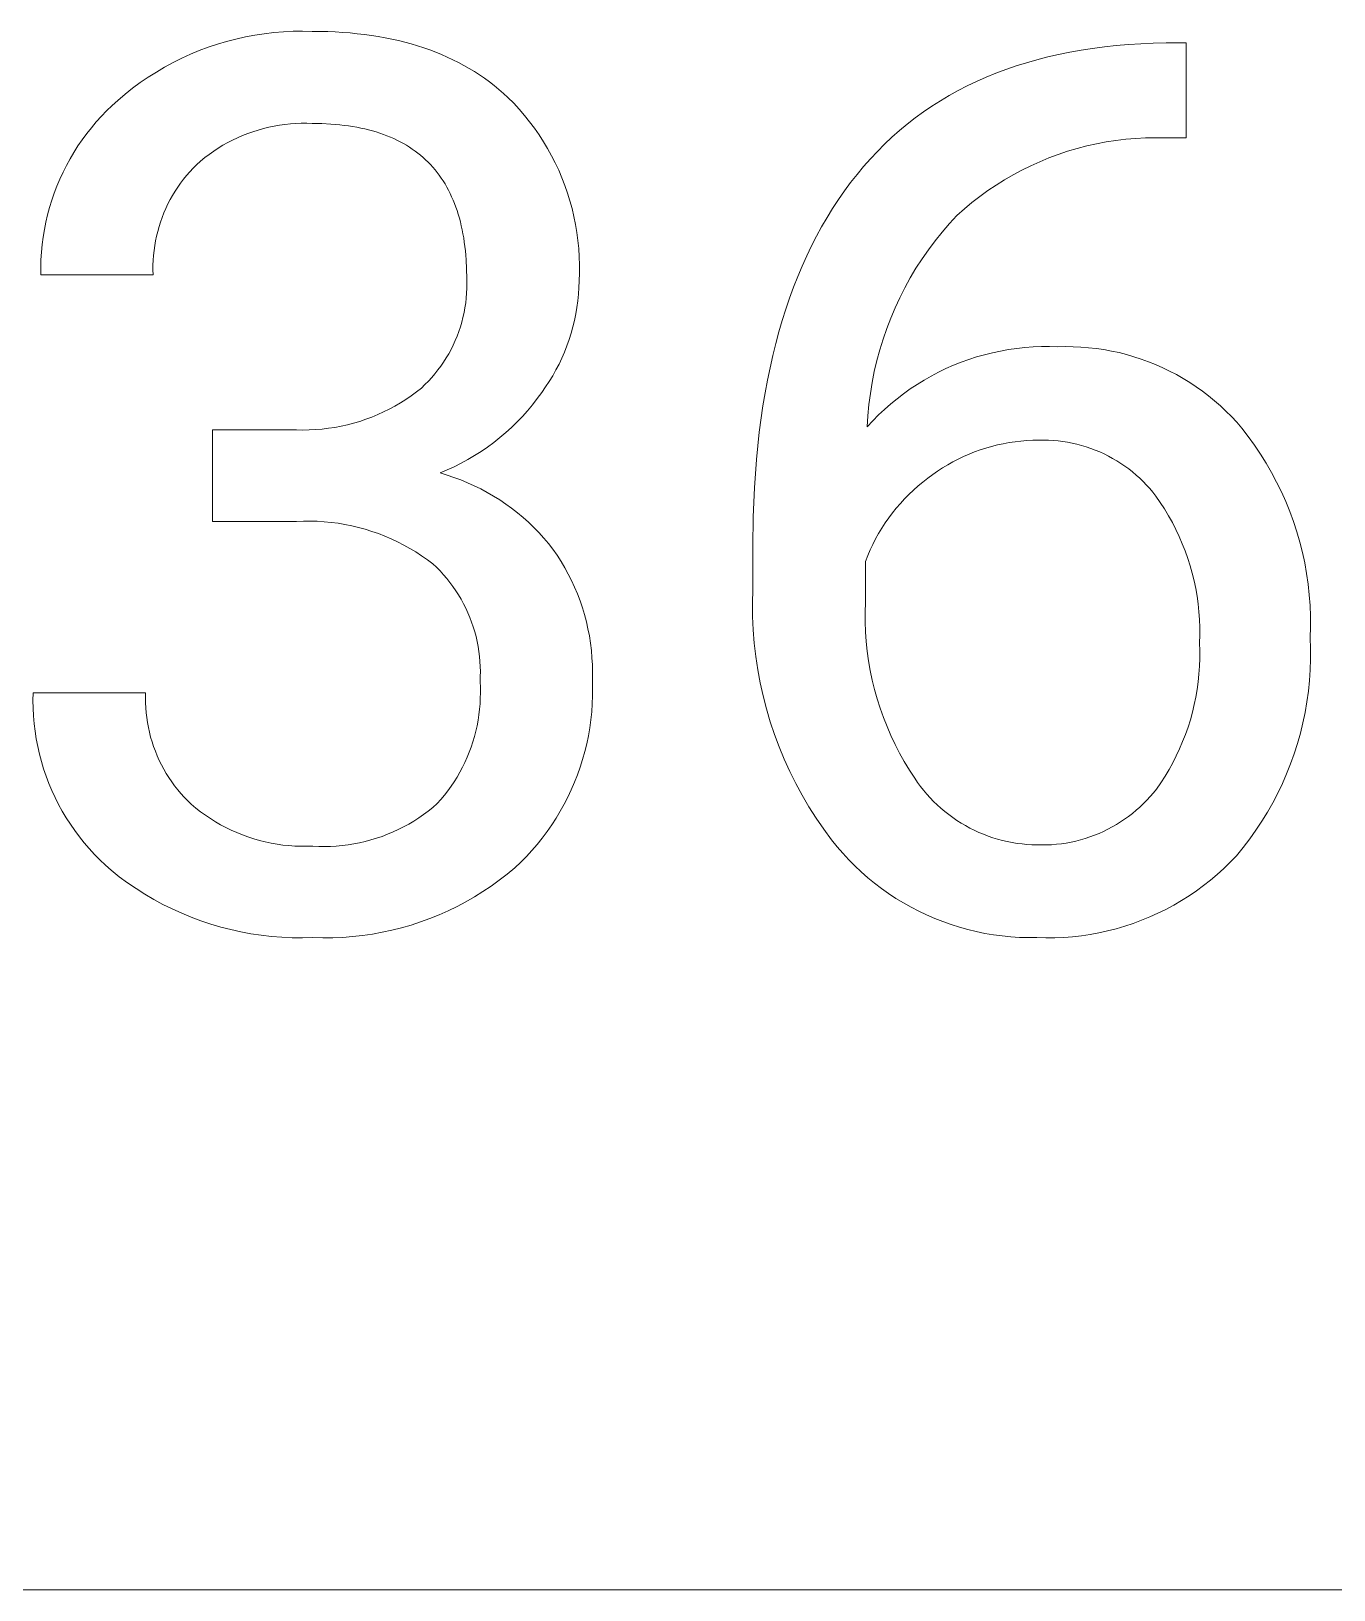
# Model space of a CAD drawing. Header units: millimetres. Extents: x 430 to 4403, y -1522 to 1254.
# Drawn here: x 3676.8 to 3732.4, y -1300.1 to -1233.6 of the extents above; entities that cross this region are included whole.
import ezdxf

# ---------------------------------------------------------------- set-up
doc = ezdxf.new("R2010")
doc.units = ezdxf.units.MM
doc.header["$MEASUREMENT"] = 0
doc.layers.add('Domyślny', color=7, linetype='Continuous', true_color=0x000000)

msp = doc.modelspace()

# ---------------------------------------------------------------- linework, layer by layer
at = {"layer": 'Domyślny', "color": 18, "lineweight": 15, "true_color": 0x000000}
for p, q in [((3684.784, -1234.2), (3685.177, -1234.083)), ((3685.177, -1234.083), (3685.574, -1233.98)), ((3685.574, -1233.98), (3685.974, -1233.89)), ((3685.974, -1233.89), (3686.376, -1233.814)), ((3686.376, -1233.814), (3686.782, -1233.752)), ((3686.782, -1233.752), (3687.189, -1233.704)), ((3687.189, -1233.704), (3687.598, -1233.671)), ((3687.598, -1233.671), (3688.007, -1233.651)), ((3688.007, -1233.651), (3688.417, -1233.646)), ((3688.417, -1233.646), (3688.827, -1233.654)), ((3688.827, -1233.654), (3689.485, -1233.665)), ((3689.485, -1233.665), (3689.807, -1233.679)), ((3689.807, -1233.679), (3690.125, -1233.698)), ((3690.125, -1233.698), (3690.438, -1233.722)), ((3690.438, -1233.722), (3690.747, -1233.752)), ((3690.747, -1233.752), (3691.051, -1233.788)), ((3691.051, -1233.788), (3691.35, -1233.829)), ((3691.35, -1233.829), (3691.645, -1233.875)), ((3691.645, -1233.875), (3691.935, -1233.927)), ((3691.935, -1233.927), (3692.221, -1233.984)), ((3692.221, -1233.984), (3692.502, -1234.047)), ((3692.502, -1234.047), (3692.779, -1234.116)), ((3692.779, -1234.116), (3693.051, -1234.189)), ((3682.893, -1234.986), (3683.26, -1234.803)), ((3683.26, -1234.803), (3683.633, -1234.632)), ((3683.633, -1234.632), (3684.011, -1234.475)), ((3684.011, -1234.475), (3684.395, -1234.331)), ((3684.395, -1234.331), (3684.784, -1234.2)), ((3693.051, -1234.189), (3693.319, -1234.269)), ((3693.319, -1234.269), (3693.582, -1234.354)), ((3693.582, -1234.354), (3693.84, -1234.444)), ((3693.84, -1234.444), (3694.094, -1234.541)), ((3694.094, -1234.541), (3694.344, -1234.642)), ((3694.344, -1234.642), (3694.588, -1234.749)), ((3694.588, -1234.749), (3694.829, -1234.862)), ((3719.732, -1234.862), (3720.19, -1234.745)), ((3720.19, -1234.745), (3720.657, -1234.638)), ((3720.657, -1234.638), (3721.132, -1234.541)), ((3721.132, -1234.541), (3721.616, -1234.455)), ((3721.616, -1234.455), (3722.108, -1234.38)), ((3722.108, -1234.38), (3722.609, -1234.315)), ((3722.609, -1234.315), (3723.117, -1234.26)), ((3723.117, -1234.26), (3723.635, -1234.216)), ((3723.635, -1234.216), (3724.161, -1234.182)), ((3724.161, -1234.182), (3724.695, -1234.159)), ((3724.695, -1234.159), (3725.238, -1234.147)), ((3725.238, -1234.147), (3726.098, -1234.147)), ((3726.098, -1234.147), (3726.098, -1238.195)), ((3681.833, -1235.609), (3682.179, -1235.389)), ((3682.179, -1235.389), (3682.533, -1235.181)), ((3682.533, -1235.181), (3682.893, -1234.986)), ((3694.829, -1234.862), (3695.065, -1234.98)), ((3695.065, -1234.98), (3695.296, -1235.104)), ((3695.296, -1235.104), (3695.523, -1235.234)), ((3695.523, -1235.234), (3695.745, -1235.369)), ((3695.745, -1235.369), (3695.963, -1235.51)), ((3717.568, -1235.607), (3717.984, -1235.437)), ((3717.984, -1235.437), (3718.408, -1235.277)), ((3718.408, -1235.277), (3718.841, -1235.128)), ((3718.841, -1235.128), (3719.282, -1234.99)), ((3719.282, -1234.99), (3719.732, -1234.862)), ((3680.844, -1236.339), (3681.165, -1236.084)), ((3681.165, -1236.084), (3681.495, -1235.841)), ((3681.495, -1235.841), (3681.833, -1235.609)), ((3695.963, -1235.51), (3696.176, -1235.656)), ((3696.176, -1235.656), (3696.385, -1235.808)), ((3696.385, -1235.808), (3696.589, -1235.966)), ((3696.589, -1235.966), (3696.789, -1236.129)), ((3696.789, -1236.129), (3696.984, -1236.298)), ((3716.37, -1236.18), (3716.761, -1235.978)), ((3716.761, -1235.978), (3717.16, -1235.787)), ((3717.16, -1235.787), (3717.568, -1235.607)), ((3680.292, -1236.821), (3680.532, -1236.605)), ((3680.532, -1236.605), (3680.844, -1236.339)), ((3696.984, -1236.298), (3697.175, -1236.472)), ((3697.175, -1236.472), (3697.418, -1236.719)), ((3697.418, -1236.719), (3697.652, -1236.974)), ((3715.249, -1236.847), (3715.614, -1236.614)), ((3715.614, -1236.614), (3715.988, -1236.392)), ((3715.988, -1236.392), (3716.37, -1236.18)), ((3679.619, -1237.517), (3679.836, -1237.277)), ((3679.836, -1237.277), (3680.06, -1237.045)), ((3680.06, -1237.045), (3680.292, -1236.821)), ((3697.652, -1236.974), (3697.878, -1237.237)), ((3697.878, -1237.237), (3698.094, -1237.507)), ((3714.204, -1237.609), (3714.544, -1237.345)), ((3714.544, -1237.345), (3714.892, -1237.091)), ((3714.892, -1237.091), (3715.249, -1236.847)), ((3679.02, -1238.277), (3679.211, -1238.017)), ((3679.211, -1238.017), (3679.411, -1237.763)), ((3679.411, -1237.763), (3679.619, -1237.517)), ((3685.857, -1238.098), (3685.643, -1238.191)), ((3686.074, -1238.012), (3685.857, -1238.098)), ((3686.294, -1237.933), (3686.074, -1238.012)), ((3686.517, -1237.862), (3686.294, -1237.933)), ((3686.742, -1237.799), (3686.517, -1237.862)), ((3686.969, -1237.743), (3686.742, -1237.799)), ((3687.198, -1237.696), (3686.969, -1237.743)), ((3687.429, -1237.656), (3687.198, -1237.696)), ((3687.66, -1237.624), (3687.429, -1237.656)), ((3687.893, -1237.6), (3687.66, -1237.624)), ((3688.126, -1237.584), (3687.893, -1237.6)), ((3688.36, -1237.576), (3688.126, -1237.584)), ((3688.593, -1237.576), (3688.36, -1237.576)), ((3688.827, -1237.584), (3688.593, -1237.576)), ((3689.232, -1237.59), (3688.827, -1237.584)), ((3689.625, -1237.609), (3689.232, -1237.59)), ((3689.816, -1237.624), (3689.625, -1237.609)), ((3690.004, -1237.642), (3689.816, -1237.624)), ((3690.189, -1237.663), (3690.004, -1237.642)), ((3690.371, -1237.687), (3690.189, -1237.663)), ((3690.55, -1237.714), (3690.371, -1237.687)), ((3690.725, -1237.745), (3690.55, -1237.714)), ((3690.897, -1237.778), (3690.725, -1237.745)), ((3691.066, -1237.816), (3690.897, -1237.778)), ((3691.232, -1237.856), (3691.066, -1237.816)), ((3691.394, -1237.899), (3691.232, -1237.856)), ((3691.553, -1237.946), (3691.394, -1237.899)), ((3691.709, -1237.996), (3691.553, -1237.946)), ((3691.862, -1238.049), (3691.709, -1237.996)), ((3692.012, -1238.105), (3691.862, -1238.049)), ((3692.158, -1238.165), (3692.012, -1238.105)), ((3698.094, -1237.507), (3698.302, -1237.784)), ((3698.302, -1237.784), (3698.499, -1238.069)), ((3698.499, -1238.069), (3698.687, -1238.36)), ((3713.549, -1238.17), (3713.872, -1237.884)), ((3713.872, -1237.884), (3714.204, -1237.609)), ((3678.664, -1238.815), (3678.837, -1238.543)), ((3678.837, -1238.543), (3679.02, -1238.277)), ((3684.626, -1238.765), (3684.435, -1238.9)), ((3684.821, -1238.636), (3684.626, -1238.765)), ((3685.021, -1238.514), (3684.821, -1238.636)), ((3685.224, -1238.4), (3685.021, -1238.514)), ((3685.432, -1238.292), (3685.224, -1238.4)), ((3685.643, -1238.191), (3685.432, -1238.292)), ((3692.301, -1238.228), (3692.158, -1238.165)), ((3692.441, -1238.294), (3692.301, -1238.228)), ((3692.578, -1238.363), (3692.441, -1238.294)), ((3692.712, -1238.436), (3692.578, -1238.363)), ((3692.842, -1238.512), (3692.712, -1238.436)), ((3692.969, -1238.591), (3692.842, -1238.512)), ((3693.093, -1238.673), (3692.969, -1238.591)), ((3693.213, -1238.758), (3693.093, -1238.673)), ((3693.331, -1238.847), (3693.213, -1238.758)), ((3698.687, -1238.36), (3698.865, -1238.657)), ((3698.865, -1238.657), (3699.032, -1238.96)), ((3712.631, -1239.09), (3712.928, -1238.773)), ((3712.928, -1238.773), (3713.235, -1238.466)), ((3713.235, -1238.466), (3713.549, -1238.17)), ((3721.042, -1238.771), (3720.641, -1238.905)), ((3721.447, -1238.651), (3721.042, -1238.771)), ((3721.856, -1238.544), (3721.447, -1238.651)), ((3722.269, -1238.451), (3721.856, -1238.544)), ((3722.684, -1238.372), (3722.269, -1238.451)), ((3723.102, -1238.307), (3722.684, -1238.372)), ((3723.522, -1238.256), (3723.102, -1238.307)), ((3723.943, -1238.22), (3723.522, -1238.256)), ((3724.366, -1238.197), (3723.943, -1238.22)), ((3724.789, -1238.189), (3724.366, -1238.197)), ((3725.211, -1238.195), (3724.789, -1238.189)), ((3726.098, -1238.195), (3725.211, -1238.195)), ((3678.2, -1239.665), (3678.345, -1239.376)), ((3678.345, -1239.376), (3678.5, -1239.093)), ((3678.5, -1239.093), (3678.664, -1238.815)), ((3683.892, -1239.343), (3683.746, -1239.491)), ((3684.068, -1239.189), (3683.892, -1239.343)), ((3684.249, -1239.041), (3684.068, -1239.189)), ((3684.435, -1238.9), (3684.249, -1239.041)), ((3693.445, -1238.939), (3693.331, -1238.847)), ((3693.556, -1239.034), (3693.445, -1238.939)), ((3693.664, -1239.133), (3693.556, -1239.034)), ((3693.768, -1239.234), (3693.664, -1239.133)), ((3693.87, -1239.339), (3693.768, -1239.234)), ((3693.968, -1239.447), (3693.87, -1239.339)), ((3694.063, -1239.559), (3693.968, -1239.447)), ((3699.032, -1238.96), (3699.19, -1239.268)), ((3699.19, -1239.268), (3699.336, -1239.582)), ((3712.061, -1239.756), (3712.341, -1239.418)), ((3712.341, -1239.418), (3712.631, -1239.09)), ((3719.468, -1239.387), (3719.088, -1239.574)), ((3719.853, -1239.213), (3719.468, -1239.387)), ((3720.244, -1239.053), (3719.853, -1239.213)), ((3720.641, -1238.905), (3720.244, -1239.053)), ((3677.939, -1240.255), (3678.065, -1239.958)), ((3678.065, -1239.958), (3678.2, -1239.665)), ((3683.338, -1239.963), (3683.212, -1240.129)), ((3683.468, -1239.801), (3683.338, -1239.963)), ((3683.604, -1239.644), (3683.468, -1239.801)), ((3683.746, -1239.491), (3683.604, -1239.644)), ((3694.155, -1239.673), (3694.063, -1239.559)), ((3694.243, -1239.791), (3694.155, -1239.673)), ((3694.328, -1239.912), (3694.243, -1239.791)), ((3694.41, -1240.036), (3694.328, -1239.912)), ((3694.489, -1240.164), (3694.41, -1240.036)), ((3699.336, -1239.582), (3699.472, -1239.9)), ((3699.472, -1239.9), (3699.597, -1240.223)), ((3711.522, -1240.462), (3711.787, -1240.104)), ((3711.787, -1240.104), (3712.061, -1239.756)), ((3718.349, -1239.985), (3717.99, -1240.209)), ((3718.715, -1239.773), (3718.349, -1239.985)), ((3719.088, -1239.574), (3718.715, -1239.773)), ((3677.719, -1240.862), (3677.824, -1240.557)), ((3677.824, -1240.557), (3677.939, -1240.255)), ((3682.872, -1240.652), (3682.77, -1240.833)), ((3682.979, -1240.474), (3682.872, -1240.652)), ((3683.093, -1240.3), (3682.979, -1240.474)), ((3683.212, -1240.129), (3683.093, -1240.3)), ((3694.565, -1240.295), (3694.489, -1240.164)), ((3694.637, -1240.429), (3694.565, -1240.295)), ((3694.706, -1240.566), (3694.637, -1240.429)), ((3694.772, -1240.706), (3694.706, -1240.566)), ((3694.835, -1240.85), (3694.772, -1240.706)), ((3699.597, -1240.223), (3699.711, -1240.55)), ((3699.711, -1240.55), (3699.813, -1240.881)), ((3711.266, -1240.83), (3711.522, -1240.462)), ((3717.296, -1240.692), (3716.962, -1240.951)), ((3717.639, -1240.445), (3717.296, -1240.692)), ((3717.99, -1240.209), (3717.639, -1240.445)), ((3677.54, -1241.482), (3677.624, -1241.17)), ((3677.624, -1241.17), (3677.719, -1240.862)), ((3682.502, -1241.397), (3682.426, -1241.591)), ((3682.585, -1241.206), (3682.502, -1241.397)), ((3682.674, -1241.018), (3682.585, -1241.206)), ((3682.77, -1240.833), (3682.674, -1241.018)), ((3694.894, -1240.997), (3694.835, -1240.85)), ((3694.951, -1241.148), (3694.894, -1240.997)), ((3695.004, -1241.301), (3694.951, -1241.148)), ((3695.054, -1241.458), (3695.004, -1241.301)), ((3699.813, -1240.881), (3699.905, -1241.215)), ((3699.905, -1241.215), (3699.985, -1241.552)), ((3710.78, -1241.593), (3711.019, -1241.207)), ((3711.019, -1241.207), (3711.266, -1240.83)), ((3716.637, -1241.222), (3716.321, -1241.503)), ((3716.962, -1240.951), (3716.637, -1241.222)), ((3677.351, -1242.431), (3677.403, -1242.113)), ((3677.403, -1242.113), (3677.466, -1241.796)), ((3677.466, -1241.796), (3677.54, -1241.482)), ((3682.293, -1241.985), (3682.237, -1242.185)), ((3682.356, -1241.787), (3682.293, -1241.985)), ((3682.426, -1241.591), (3682.356, -1241.787)), ((3695.1, -1241.618), (3695.054, -1241.458)), ((3695.144, -1241.781), (3695.1, -1241.618)), ((3695.184, -1241.947), (3695.144, -1241.781)), ((3695.221, -1242.117), (3695.184, -1241.947)), ((3695.255, -1242.29), (3695.221, -1242.117)), ((3699.985, -1241.552), (3700.053, -1241.891)), ((3700.053, -1241.891), (3700.11, -1242.233)), ((3710.328, -1242.395), (3710.55, -1241.989)), ((3710.55, -1241.989), (3710.78, -1241.593)), ((3715.998, -1241.853), (3715.687, -1242.215)), ((3716.321, -1241.503), (3715.998, -1241.853)), ((3677.278, -1243.073), (3677.309, -1242.751)), ((3677.309, -1242.751), (3677.351, -1242.431)), ((3682.145, -1242.591), (3682.109, -1242.796)), ((3682.187, -1242.387), (3682.145, -1242.591)), ((3682.237, -1242.185), (3682.187, -1242.387)), ((3695.285, -1242.466), (3695.255, -1242.29)), ((3695.313, -1242.646), (3695.285, -1242.466)), ((3695.337, -1242.829), (3695.313, -1242.646)), ((3700.11, -1242.233), (3700.155, -1242.576)), ((3700.155, -1242.576), (3700.189, -1242.921)), ((3710.116, -1242.81), (3710.328, -1242.395)), ((3715.389, -1242.587), (3715.104, -1242.97)), ((3715.687, -1242.215), (3715.389, -1242.587)), ((3677.249, -1243.717), (3677.258, -1243.395)), ((3677.258, -1243.395), (3677.278, -1243.073)), ((3682.043, -1243.416), (3682.035, -1243.624)), ((3682.058, -1243.209), (3682.043, -1243.416)), ((3682.08, -1243.002), (3682.058, -1243.209)), ((3682.109, -1242.796), (3682.08, -1243.002)), ((3695.358, -1243.015), (3695.337, -1242.829)), ((3695.375, -1243.204), (3695.358, -1243.015)), ((3695.39, -1243.396), (3695.375, -1243.204)), ((3695.409, -1243.791), (3695.39, -1243.396)), ((3700.189, -1242.921), (3700.21, -1243.266)), ((3700.21, -1243.266), (3700.22, -1243.612)), ((3709.716, -1243.669), (3709.912, -1243.235)), ((3709.912, -1243.235), (3710.116, -1242.81)), ((3714.832, -1243.361), (3714.573, -1243.762)), ((3715.104, -1242.97), (3714.832, -1243.361)), ((3677.251, -1244.04), (3677.249, -1243.717)), ((3682.04, -1244.04), (3677.251, -1244.04)), ((3682.035, -1243.624), (3682.034, -1243.832)), ((3682.034, -1243.832), (3682.04, -1244.04)), ((3695.416, -1244.199), (3695.409, -1243.791)), ((3700.219, -1243.959), (3700.205, -1244.305)), ((3700.22, -1243.612), (3700.219, -1243.959)), ((3709.352, -1244.566), (3709.53, -1244.113)), ((3709.53, -1244.113), (3709.716, -1243.669)), ((3714.573, -1243.762), (3714.329, -1244.172)), ((3695.41, -1244.825), (3695.419, -1244.616)), ((3695.421, -1244.407), (3695.416, -1244.199)), ((3695.419, -1244.616), (3695.421, -1244.407)), ((3700.197, -1244.587), (3700.179, -1244.869)), ((3700.205, -1244.305), (3700.197, -1244.587)), ((3709.182, -1245.029), (3709.352, -1244.566)), ((3714.099, -1244.589), (3713.883, -1245.015)), ((3714.329, -1244.172), (3714.099, -1244.589)), ((3695.339, -1245.446), (3695.37, -1245.24)), ((3695.37, -1245.24), (3695.394, -1245.033)), ((3695.394, -1245.033), (3695.41, -1244.825)), ((3700.114, -1245.431), (3700.067, -1245.71)), ((3700.151, -1245.151), (3700.114, -1245.431)), ((3700.179, -1244.869), (3700.151, -1245.151)), ((3709.022, -1245.502), (3709.182, -1245.029)), ((3713.883, -1245.015), (3713.682, -1245.447)), ((3695.145, -1246.257), (3695.204, -1246.057)), ((3695.204, -1246.057), (3695.256, -1245.855)), ((3695.256, -1245.855), (3695.301, -1245.652)), ((3695.301, -1245.652), (3695.339, -1245.446)), ((3700.01, -1245.987), (3699.944, -1246.262)), ((3700.067, -1245.71), (3700.01, -1245.987)), ((3708.727, -1246.475), (3708.87, -1245.984)), ((3708.87, -1245.984), (3709.022, -1245.502)), ((3713.496, -1245.886), (3713.325, -1246.331)), ((3713.682, -1245.447), (3713.496, -1245.886)), ((3694.926, -1246.844), (3695.006, -1246.651)), ((3695.006, -1246.651), (3695.079, -1246.455)), ((3695.079, -1246.455), (3695.145, -1246.257)), ((3699.869, -1246.534), (3699.784, -1246.804)), ((3699.944, -1246.262), (3699.869, -1246.534)), ((3708.592, -1246.977), (3708.727, -1246.475)), ((3713.325, -1246.331), (3713.17, -1246.782)), ((3694.541, -1247.584), (3694.647, -1247.404)), ((3694.647, -1247.404), (3694.746, -1247.221)), ((3694.746, -1247.221), (3694.839, -1247.034)), ((3694.839, -1247.034), (3694.926, -1246.844)), ((3699.586, -1247.334), (3699.473, -1247.593)), ((3699.689, -1247.071), (3699.586, -1247.334)), ((3699.784, -1246.804), (3699.689, -1247.071)), ((3708.466, -1247.487), (3708.592, -1246.977)), ((3713.03, -1247.238), (3712.905, -1247.698)), ((3713.17, -1246.782), (3713.03, -1247.238)), ((3717.498, -1247.448), (3717.838, -1247.363)), ((3717.838, -1247.363), (3718.181, -1247.29)), ((3718.181, -1247.29), (3718.526, -1247.229)), ((3718.526, -1247.229), (3718.872, -1247.18)), ((3718.872, -1247.18), (3719.221, -1247.142)), ((3719.221, -1247.142), (3719.57, -1247.117)), ((3719.57, -1247.117), (3719.92, -1247.103)), ((3719.92, -1247.103), (3720.27, -1247.102)), ((3720.27, -1247.102), (3720.62, -1247.112)), ((3720.62, -1247.112), (3720.949, -1247.105)), ((3720.949, -1247.105), (3721.278, -1247.108)), ((3721.278, -1247.108), (3721.607, -1247.123)), ((3721.607, -1247.123), (3721.935, -1247.148)), ((3721.935, -1247.148), (3722.262, -1247.185)), ((3722.262, -1247.185), (3722.587, -1247.233)), ((3722.587, -1247.233), (3722.911, -1247.292)), ((3722.911, -1247.292), (3723.232, -1247.361)), ((3723.232, -1247.361), (3723.551, -1247.442)), ((3694.057, -1248.263), (3694.187, -1248.1)), ((3694.187, -1248.1), (3694.311, -1247.932)), ((3694.311, -1247.932), (3694.429, -1247.76)), ((3694.429, -1247.76), (3694.541, -1247.584)), ((3699.222, -1248.1), (3699.083, -1248.346)), ((3699.352, -1247.849), (3699.222, -1248.1)), ((3699.473, -1247.593), (3699.352, -1247.849)), ((3708.24, -1248.538), (3708.349, -1248.008)), ((3708.349, -1248.008), (3708.466, -1247.487)), ((3712.905, -1247.698), (3712.797, -1248.163)), ((3715.537, -1248.194), (3715.853, -1248.042)), ((3715.853, -1248.042), (3716.173, -1247.901)), ((3716.173, -1247.901), (3716.498, -1247.771)), ((3716.498, -1247.771), (3716.828, -1247.652)), ((3716.828, -1247.652), (3717.161, -1247.544)), ((3717.161, -1247.544), (3717.498, -1247.448)), ((3723.551, -1247.442), (3723.867, -1247.533)), ((3723.867, -1247.533), (3724.18, -1247.635)), ((3724.18, -1247.635), (3724.489, -1247.747)), ((3724.489, -1247.747), (3724.794, -1247.87)), ((3724.794, -1247.87), (3725.095, -1248.003)), ((3725.095, -1248.003), (3725.392, -1248.146)), ((3693.484, -1248.869), (3693.635, -1248.725)), ((3693.635, -1248.725), (3693.781, -1248.576)), ((3693.781, -1248.576), (3693.922, -1248.422)), ((3693.922, -1248.422), (3694.057, -1248.263)), ((3698.936, -1248.587), (3698.781, -1248.824)), ((3699.083, -1248.346), (3698.936, -1248.587)), ((3708.14, -1249.077), (3708.24, -1248.538)), ((3712.705, -1248.631), (3712.628, -1249.101)), ((3712.797, -1248.163), (3712.705, -1248.631)), ((3714.332, -1248.908), (3714.624, -1248.714)), ((3714.624, -1248.714), (3714.922, -1248.53)), ((3714.922, -1248.53), (3715.227, -1248.357)), ((3715.227, -1248.357), (3715.537, -1248.194)), ((3725.392, -1248.146), (3725.683, -1248.299)), ((3725.683, -1248.299), (3725.969, -1248.461)), ((3725.969, -1248.461), (3726.249, -1248.634)), ((3726.249, -1248.634), (3726.523, -1248.815)), ((3692.591, -1249.501), (3692.822, -1249.354)), ((3692.822, -1249.354), (3693.048, -1249.2)), ((3693.048, -1249.2), (3693.269, -1249.038)), ((3693.269, -1249.038), (3693.484, -1248.869)), ((3698.423, -1249.322), (3698.22, -1249.582)), ((3698.617, -1249.054), (3698.423, -1249.322)), ((3698.781, -1248.824), (3698.617, -1249.054)), ((3708.049, -1249.627), (3708.14, -1249.077)), ((3712.628, -1249.101), (3712.568, -1249.575)), ((3713.499, -1249.547), (3713.769, -1249.324)), ((3713.769, -1249.324), (3714.047, -1249.111)), ((3714.047, -1249.111), (3714.332, -1248.908)), ((3726.523, -1248.815), (3726.791, -1249.006)), ((3726.791, -1249.006), (3727.052, -1249.206)), ((3727.052, -1249.206), (3727.307, -1249.414)), ((3727.307, -1249.414), (3727.554, -1249.631)), ((3691.367, -1250.108), (3691.62, -1250.004)), ((3691.62, -1250.004), (3691.869, -1249.89)), ((3691.869, -1249.89), (3692.114, -1249.769)), ((3692.114, -1249.769), (3692.355, -1249.639)), ((3692.355, -1249.639), (3692.591, -1249.501)), ((3697.788, -1250.082), (3697.559, -1250.32)), ((3698.008, -1249.836), (3697.788, -1250.082)), ((3698.22, -1249.582), (3698.008, -1249.836)), ((3707.893, -1250.754), (3708.049, -1249.627)), ((3712.525, -1250.049), (3712.497, -1250.526)), ((3712.568, -1249.575), (3712.525, -1250.049)), ((3712.735, -1250.268), (3712.981, -1250.019)), ((3712.981, -1250.019), (3713.236, -1249.779)), ((3713.236, -1249.779), (3713.499, -1249.547)), ((3727.554, -1249.631), (3727.794, -1249.856)), ((3727.794, -1249.856), (3728.026, -1250.089)), ((3728.026, -1250.089), (3728.25, -1250.33)), ((3684.567, -1250.655), (3688.152, -1250.655)), ((3684.567, -1254.558), (3684.567, -1250.655)), ((3688.152, -1250.655), (3688.426, -1250.661)), ((3688.426, -1250.661), (3688.699, -1250.657)), ((3688.699, -1250.657), (3688.973, -1250.644)), ((3688.973, -1250.644), (3689.245, -1250.621)), ((3689.245, -1250.621), (3689.517, -1250.589)), ((3689.517, -1250.589), (3689.788, -1250.548)), ((3689.788, -1250.548), (3690.057, -1250.498)), ((3690.057, -1250.498), (3690.324, -1250.438)), ((3690.324, -1250.438), (3690.589, -1250.369)), ((3690.589, -1250.369), (3690.851, -1250.291)), ((3690.851, -1250.291), (3691.11, -1250.204)), ((3691.11, -1250.204), (3691.367, -1250.108)), ((3697.323, -1250.551), (3697.079, -1250.773)), ((3697.559, -1250.32), (3697.323, -1250.551)), ((3707.771, -1251.919), (3707.893, -1250.754)), ((3712.497, -1250.526), (3712.735, -1250.268)), ((3728.25, -1250.33), (3728.466, -1250.578)), ((3728.466, -1250.578), (3728.747, -1250.94)), ((3696.302, -1251.388), (3696.03, -1251.575)), ((3696.568, -1251.192), (3696.302, -1251.388)), ((3696.827, -1250.987), (3696.568, -1251.192)), ((3697.079, -1250.773), (3696.827, -1250.987)), ((3717.801, -1251.361), (3717.556, -1251.432)), ((3718.047, -1251.299), (3717.801, -1251.361)), ((3718.296, -1251.245), (3718.047, -1251.299)), ((3718.546, -1251.199), (3718.296, -1251.245)), ((3718.798, -1251.161), (3718.546, -1251.199)), ((3719.051, -1251.132), (3718.798, -1251.161)), ((3719.305, -1251.111), (3719.051, -1251.132)), ((3719.559, -1251.099), (3719.305, -1251.111)), ((3719.813, -1251.094), (3719.559, -1251.099)), ((3720.018, -1251.092), (3719.813, -1251.094)), ((3720.223, -1251.097), (3720.018, -1251.092)), ((3720.428, -1251.108), (3720.223, -1251.097)), ((3720.632, -1251.126), (3720.428, -1251.108)), ((3720.836, -1251.152), (3720.632, -1251.126)), ((3721.038, -1251.184), (3720.836, -1251.152)), ((3721.239, -1251.223), (3721.038, -1251.184)), ((3721.439, -1251.269), (3721.239, -1251.223)), ((3721.637, -1251.321), (3721.439, -1251.269)), ((3721.833, -1251.38), (3721.637, -1251.321)), ((3722.028, -1251.446), (3721.833, -1251.38)), ((3728.747, -1250.94), (3729.015, -1251.311)), ((3729.015, -1251.311), (3729.27, -1251.692)), ((3695.177, -1252.08), (3694.882, -1252.228)), ((3695.467, -1251.921), (3695.177, -1252.08)), ((3695.752, -1251.753), (3695.467, -1251.921)), ((3696.03, -1251.575), (3695.752, -1251.753)), ((3707.685, -1253.123), (3707.771, -1251.919)), ((3716.15, -1252.021), (3715.928, -1252.146)), ((3716.376, -1251.904), (3716.15, -1252.021)), ((3716.605, -1251.794), (3716.376, -1251.904)), ((3716.838, -1251.692), (3716.605, -1251.794)), ((3717.075, -1251.597), (3716.838, -1251.692)), ((3717.314, -1251.511), (3717.075, -1251.597)), ((3717.556, -1251.432), (3717.314, -1251.511)), ((3722.219, -1251.519), (3722.028, -1251.446)), ((3722.409, -1251.597), (3722.219, -1251.519)), ((3722.595, -1251.683), (3722.409, -1251.597)), ((3722.778, -1251.774), (3722.595, -1251.683)), ((3722.959, -1251.872), (3722.778, -1251.774)), ((3723.136, -1251.975), (3722.959, -1251.872)), ((3723.309, -1252.085), (3723.136, -1251.975)), ((3723.478, -1252.2), (3723.309, -1252.085)), ((3729.27, -1251.692), (3729.512, -1252.08)), ((3729.512, -1252.08), (3729.741, -1252.477)), ((3694.582, -1252.366), (3694.278, -1252.494)), ((3694.278, -1252.494), (3694.576, -1252.583)), ((3694.576, -1252.583), (3694.871, -1252.681)), ((3694.882, -1252.228), (3694.582, -1252.366)), ((3694.871, -1252.681), (3695.163, -1252.79)), ((3715.074, -1252.718), (3714.865, -1252.879)), ((3715.289, -1252.563), (3715.074, -1252.718)), ((3715.497, -1252.417), (3715.289, -1252.563)), ((3715.71, -1252.278), (3715.497, -1252.417)), ((3715.928, -1252.146), (3715.71, -1252.278)), ((3723.644, -1252.321), (3723.478, -1252.2)), ((3723.805, -1252.448), (3723.644, -1252.321)), ((3723.962, -1252.58), (3723.805, -1252.448)), ((3724.114, -1252.717), (3723.962, -1252.58)), ((3724.262, -1252.859), (3724.114, -1252.717)), ((3729.741, -1252.477), (3729.955, -1252.882)), ((3695.163, -1252.79), (3695.451, -1252.908)), ((3695.451, -1252.908), (3695.735, -1253.037)), ((3695.735, -1253.037), (3696.014, -1253.174)), ((3696.014, -1253.174), (3696.288, -1253.322)), ((3696.288, -1253.322), (3696.557, -1253.478)), ((3707.633, -1254.365), (3707.685, -1253.123)), ((3714.272, -1253.406), (3714.087, -1253.594)), ((3714.464, -1253.224), (3714.272, -1253.406)), ((3714.661, -1253.048), (3714.464, -1253.224)), ((3714.865, -1252.879), (3714.661, -1253.048)), ((3724.404, -1253.007), (3724.262, -1252.859)), ((3724.542, -1253.158), (3724.404, -1253.007)), ((3724.674, -1253.315), (3724.542, -1253.158)), ((3724.801, -1253.476), (3724.674, -1253.315)), ((3729.955, -1252.882), (3730.156, -1253.293)), ((3730.156, -1253.293), (3730.343, -1253.712)), ((3696.557, -1253.478), (3696.821, -1253.643)), ((3696.821, -1253.643), (3697.079, -1253.818)), ((3697.079, -1253.818), (3697.331, -1254.001)), ((3697.331, -1254.001), (3697.576, -1254.192)), ((3713.735, -1253.989), (3713.57, -1254.195)), ((3713.908, -1253.789), (3713.735, -1253.989)), ((3714.087, -1253.594), (3713.908, -1253.789)), ((3724.992, -1253.749), (3724.801, -1253.476)), ((3725.173, -1254.029), (3724.992, -1253.749)), ((3725.344, -1254.315), (3725.173, -1254.029)), ((3730.343, -1253.712), (3730.514, -1254.136)), ((3688.152, -1254.558), (3684.567, -1254.558)), ((3688.449, -1254.547), (3688.152, -1254.558)), ((3688.745, -1254.546), (3688.449, -1254.547)), ((3689.042, -1254.554), (3688.745, -1254.546)), ((3689.338, -1254.573), (3689.042, -1254.554)), ((3689.633, -1254.602), (3689.338, -1254.573)), ((3689.927, -1254.641), (3689.633, -1254.602)), ((3690.219, -1254.69), (3689.927, -1254.641)), ((3690.51, -1254.749), (3690.219, -1254.69)), ((3690.798, -1254.818), (3690.51, -1254.749)), ((3697.576, -1254.192), (3697.815, -1254.392)), ((3697.815, -1254.392), (3698.047, -1254.599)), ((3698.047, -1254.599), (3698.272, -1254.815)), ((3707.615, -1255.646), (3707.633, -1254.365)), ((3713.26, -1254.624), (3713.116, -1254.846)), ((3713.411, -1254.407), (3713.26, -1254.624)), ((3713.57, -1254.195), (3713.411, -1254.407)), ((3725.506, -1254.606), (3725.344, -1254.315)), ((3725.658, -1254.903), (3725.506, -1254.606)), ((3730.514, -1254.136), (3730.672, -1254.566)), ((3730.672, -1254.566), (3730.814, -1255.002)), ((3691.084, -1254.896), (3690.798, -1254.818)), ((3691.368, -1254.985), (3691.084, -1254.896)), ((3691.648, -1255.082), (3691.368, -1254.985)), ((3691.924, -1255.19), (3691.648, -1255.082)), ((3692.197, -1255.306), (3691.924, -1255.19)), ((3692.465, -1255.432), (3692.197, -1255.306)), ((3698.272, -1254.815), (3698.489, -1255.038)), ((3698.489, -1255.038), (3698.699, -1255.268)), ((3698.699, -1255.268), (3698.9, -1255.505)), ((3712.852, -1255.304), (3712.731, -1255.539)), ((3712.98, -1255.073), (3712.852, -1255.304)), ((3713.116, -1254.846), (3712.98, -1255.073)), ((3725.8, -1255.205), (3725.658, -1254.903)), ((3725.932, -1255.511), (3725.8, -1255.205)), ((3730.814, -1255.002), (3730.941, -1255.441)), ((3692.73, -1255.567), (3692.465, -1255.432)), ((3692.989, -1255.71), (3692.73, -1255.567)), ((3693.243, -1255.863), (3692.989, -1255.71)), ((3693.493, -1256.024), (3693.243, -1255.863)), ((3693.736, -1256.193), (3693.493, -1256.024)), ((3698.9, -1255.505), (3699.094, -1255.749)), ((3699.094, -1255.749), (3699.27, -1256.005)), ((3699.27, -1256.005), (3699.438, -1256.267)), ((3707.615, -1257.471), (3707.615, -1255.646)), ((3712.514, -1256.021), (3712.418, -1256.267)), ((3712.618, -1255.778), (3712.514, -1256.021)), ((3712.731, -1255.539), (3712.618, -1255.778)), ((3726.054, -1255.821), (3725.932, -1255.511)), ((3726.165, -1256.136), (3726.054, -1255.821)), ((3730.941, -1255.441), (3731.053, -1255.885)), ((3731.053, -1255.885), (3731.15, -1256.333)), ((3693.974, -1256.371), (3693.736, -1256.193)), ((3694.129, -1256.519), (3693.974, -1256.371)), ((3694.279, -1256.673), (3694.129, -1256.519)), ((3694.424, -1256.833), (3694.279, -1256.673)), ((3699.438, -1256.267), (3699.596, -1256.535)), ((3699.596, -1256.535), (3699.746, -1256.807)), ((3712.418, -1256.267), (3712.418, -1258.014)), ((3726.265, -1256.453), (3726.165, -1256.136)), ((3726.355, -1256.774), (3726.265, -1256.453)), ((3731.15, -1256.333), (3731.231, -1256.784)), ((3694.564, -1256.996), (3694.424, -1256.833)), ((3694.698, -1257.165), (3694.564, -1256.996)), ((3694.826, -1257.338), (3694.698, -1257.165)), ((3694.948, -1257.515), (3694.826, -1257.338)), ((3699.746, -1256.807), (3699.885, -1257.085)), ((3699.885, -1257.085), (3700.015, -1257.368)), ((3700.015, -1257.368), (3700.136, -1257.655)), ((3726.434, -1257.098), (3726.355, -1256.774)), ((3726.502, -1257.425), (3726.434, -1257.098)), ((3731.231, -1256.784), (3731.297, -1257.237)), ((3731.297, -1257.237), (3731.347, -1257.692)), ((3695.064, -1257.697), (3694.948, -1257.515)), ((3695.173, -1257.882), (3695.064, -1257.697)), ((3695.277, -1258.071), (3695.173, -1257.882)), ((3695.373, -1258.263), (3695.277, -1258.071)), ((3700.136, -1257.655), (3700.246, -1257.946)), ((3700.246, -1257.946), (3700.346, -1258.24)), ((3707.601, -1258.042), (3707.615, -1257.471)), ((3707.606, -1258.613), (3707.601, -1258.042)), ((3712.418, -1258.014), (3712.405, -1258.431)), ((3726.558, -1257.753), (3726.502, -1257.425)), ((3726.604, -1258.083), (3726.558, -1257.753)), ((3731.347, -1257.692), (3731.381, -1258.149)), ((3695.463, -1258.459), (3695.373, -1258.263)), ((3695.547, -1258.657), (3695.463, -1258.459)), ((3695.623, -1258.859), (3695.547, -1258.657)), ((3700.346, -1258.24), (3700.436, -1258.538)), ((3700.436, -1258.538), (3700.516, -1258.838)), ((3707.631, -1259.184), (3707.606, -1258.613)), ((3712.405, -1258.431), (3712.406, -1258.848)), ((3726.639, -1258.415), (3726.604, -1258.083)), ((3726.663, -1258.747), (3726.639, -1258.415)), ((3731.381, -1258.149), (3731.4, -1258.606)), ((3731.4, -1258.606), (3731.403, -1259.064)), ((3695.693, -1259.062), (3695.623, -1258.859)), ((3695.755, -1259.268), (3695.693, -1259.062)), ((3695.811, -1259.476), (3695.755, -1259.268)), ((3700.516, -1258.838), (3700.585, -1259.142)), ((3700.585, -1259.142), (3700.644, -1259.447)), ((3707.676, -1259.753), (3707.631, -1259.184)), ((3712.406, -1258.848), (3712.421, -1259.265)), ((3712.421, -1259.265), (3712.45, -1259.681)), ((3726.675, -1259.08), (3726.663, -1258.747)), ((3726.677, -1259.414), (3726.675, -1259.08)), ((3731.403, -1259.064), (3731.39, -1259.522)), ((3695.859, -1259.686), (3695.811, -1259.476)), ((3695.9, -1259.897), (3695.859, -1259.686)), ((3695.934, -1260.11), (3695.9, -1259.897)), ((3700.644, -1259.447), (3700.692, -1259.754)), ((3700.692, -1259.754), (3700.73, -1260.063)), ((3700.73, -1260.063), (3700.757, -1260.373)), ((3707.741, -1260.321), (3707.676, -1259.753)), ((3712.45, -1259.681), (3712.494, -1260.096)), ((3726.667, -1259.747), (3726.677, -1259.414)), ((3726.677, -1260.078), (3726.667, -1259.747)), ((3731.39, -1259.522), (3731.405, -1259.979)), ((3731.405, -1259.979), (3731.405, -1260.436)), ((3695.961, -1260.323), (3695.934, -1260.11)), ((3695.98, -1260.538), (3695.961, -1260.323)), ((3695.993, -1260.753), (3695.98, -1260.538)), ((3700.757, -1260.373), (3700.773, -1260.684)), ((3700.773, -1260.684), (3700.779, -1260.995)), ((3707.825, -1260.885), (3707.741, -1260.321)), ((3712.494, -1260.096), (3712.551, -1260.509)), ((3712.551, -1260.509), (3712.622, -1260.92)), ((3726.664, -1260.74), (3726.676, -1260.409)), ((3726.676, -1260.409), (3726.677, -1260.078)), ((3731.405, -1260.436), (3731.389, -1260.893)), ((3695.985, -1261.398), (3695.995, -1261.183)), ((3695.996, -1261.634), (3695.985, -1261.398)), ((3695.997, -1260.968), (3695.993, -1260.753)), ((3695.995, -1261.183), (3695.997, -1260.968)), ((3700.779, -1260.995), (3700.774, -1261.306)), ((3700.774, -1261.306), (3700.784, -1261.65)), ((3707.929, -1261.447), (3707.825, -1260.885)), ((3712.622, -1260.92), (3712.708, -1261.329)), ((3712.708, -1261.329), (3712.807, -1261.734)), ((3726.562, -1261.727), (3726.607, -1261.399)), ((3726.607, -1261.399), (3726.641, -1261.07)), ((3726.641, -1261.07), (3726.664, -1260.74)), ((3731.357, -1261.349), (3731.31, -1261.803)), ((3731.389, -1260.893), (3731.357, -1261.349)), ((3676.914, -1262.203), (3676.92, -1261.874)), ((3676.92, -1261.874), (3681.722, -1261.874)), ((3681.722, -1261.874), (3681.717, -1262.086)), ((3695.995, -1262.106), (3695.999, -1261.87)), ((3695.999, -1261.87), (3695.996, -1261.634)), ((3700.783, -1261.995), (3700.77, -1262.34)), ((3700.784, -1261.65), (3700.783, -1261.995)), ((3708.053, -1262.004), (3707.929, -1261.447)), ((3708.196, -1262.557), (3708.053, -1262.004)), ((3712.807, -1261.734), (3712.919, -1262.136)), ((3726.44, -1262.377), (3726.506, -1262.053)), ((3726.506, -1262.053), (3726.562, -1261.727)), ((3731.31, -1261.803), (3731.247, -1262.256)), ((3676.92, -1262.532), (3676.914, -1262.203)), ((3676.937, -1262.861), (3676.92, -1262.532)), ((3681.717, -1262.086), (3681.719, -1262.298)), ((3681.719, -1262.298), (3681.728, -1262.509)), ((3681.728, -1262.509), (3681.745, -1262.721)), ((3681.745, -1262.721), (3681.769, -1262.931)), ((3695.934, -1262.81), (3695.962, -1262.576)), ((3695.962, -1262.576), (3695.982, -1262.341)), ((3695.982, -1262.341), (3695.995, -1262.106)), ((3700.746, -1262.684), (3700.71, -1263.027)), ((3700.77, -1262.34), (3700.746, -1262.684)), ((3708.358, -1263.105), (3708.196, -1262.557)), ((3712.919, -1262.136), (3713.045, -1262.533)), ((3713.045, -1262.533), (3713.185, -1262.926)), ((3726.274, -1263.018), (3726.362, -1262.699)), ((3726.362, -1262.699), (3726.44, -1262.377)), ((3731.169, -1262.706), (3731.075, -1263.154)), ((3731.247, -1262.256), (3731.169, -1262.706)), ((3676.965, -1263.189), (3676.937, -1262.861)), ((3677.005, -1263.515), (3676.965, -1263.189)), ((3681.769, -1262.931), (3681.8, -1263.14)), ((3681.8, -1263.14), (3681.838, -1263.349)), ((3681.838, -1263.349), (3681.884, -1263.556)), ((3695.803, -1263.506), (3695.854, -1263.275)), ((3695.854, -1263.275), (3695.898, -1263.044)), ((3695.898, -1263.044), (3695.934, -1262.81)), ((3700.662, -1263.369), (3700.603, -1263.709)), ((3700.71, -1263.027), (3700.662, -1263.369)), ((3708.539, -1263.647), (3708.358, -1263.105)), ((3713.185, -1262.926), (3713.338, -1263.315)), ((3713.338, -1263.315), (3713.504, -1263.697)), ((3726.065, -1263.646), (3726.175, -1263.334)), ((3726.175, -1263.334), (3726.274, -1263.018)), ((3731.075, -1263.154), (3730.966, -1263.598)), ((3677.056, -1263.84), (3677.005, -1263.515)), ((3677.118, -1264.163), (3677.056, -1263.84)), ((3681.884, -1263.556), (3681.936, -1263.761)), ((3681.936, -1263.761), (3681.996, -1263.964)), ((3681.996, -1263.964), (3682.062, -1264.165)), ((3695.602, -1264.184), (3695.676, -1263.96)), ((3695.676, -1263.96), (3695.743, -1263.734)), ((3695.743, -1263.734), (3695.803, -1263.506)), ((3700.533, -1264.046), (3700.451, -1264.381)), ((3700.603, -1263.709), (3700.533, -1264.046)), ((3708.738, -1264.182), (3708.539, -1263.647)), ((3713.504, -1263.697), (3713.682, -1264.074)), ((3725.815, -1264.259), (3725.945, -1263.955)), ((3725.945, -1263.955), (3726.065, -1263.646)), ((3730.842, -1264.037), (3730.703, -1264.473)), ((3730.966, -1263.598), (3730.842, -1264.037)), ((3677.192, -1264.484), (3677.118, -1264.163)), ((3677.276, -1264.802), (3677.192, -1264.484)), ((3682.062, -1264.165), (3682.136, -1264.364)), ((3682.136, -1264.364), (3682.216, -1264.56)), ((3682.216, -1264.56), (3682.303, -1264.753)), ((3695.334, -1264.839), (3695.431, -1264.624)), ((3695.431, -1264.624), (3695.52, -1264.405)), ((3695.52, -1264.405), (3695.602, -1264.184)), ((3700.358, -1264.714), (3700.254, -1265.042)), ((3700.451, -1264.381), (3700.358, -1264.714)), ((3708.956, -1264.709), (3708.738, -1264.182)), ((3709.193, -1265.229), (3708.956, -1264.709)), ((3713.682, -1264.074), (3713.874, -1264.445)), ((3713.874, -1264.445), (3714.077, -1264.809)), ((3725.525, -1264.854), (3725.675, -1264.559)), ((3725.675, -1264.559), (3725.815, -1264.259)), ((3730.703, -1264.473), (3730.549, -1264.903)), ((3677.371, -1265.117), (3677.276, -1264.802)), ((3677.478, -1265.428), (3677.371, -1265.117)), ((3682.303, -1264.753), (3682.397, -1264.943)), ((3682.397, -1264.943), (3682.497, -1265.129)), ((3682.497, -1265.129), (3682.603, -1265.312)), ((3682.603, -1265.312), (3682.716, -1265.492)), ((3695.002, -1265.464), (3695.12, -1265.259)), ((3695.12, -1265.259), (3695.231, -1265.051)), ((3695.231, -1265.051), (3695.334, -1264.839)), ((3700.139, -1265.368), (3700.013, -1265.689)), ((3700.254, -1265.042), (3700.139, -1265.368)), ((3709.447, -1265.741), (3709.193, -1265.229)), ((3714.077, -1264.809), (3714.293, -1265.166)), ((3714.293, -1265.166), (3714.521, -1265.515)), ((3725.195, -1265.428), (3725.365, -1265.144)), ((3725.365, -1265.144), (3725.525, -1264.854)), ((3730.38, -1265.328), (3730.197, -1265.747)), ((3730.549, -1264.903), (3730.38, -1265.328)), ((3677.594, -1265.736), (3677.478, -1265.428)), ((3677.722, -1266.039), (3677.594, -1265.736)), ((3677.86, -1266.338), (3677.722, -1266.039)), ((3682.716, -1265.492), (3682.835, -1265.667)), ((3682.835, -1265.667), (3682.959, -1265.838)), ((3682.959, -1265.838), (3683.09, -1266.005)), ((3683.09, -1266.005), (3683.226, -1266.167)), ((3694.465, -1266.239), (3694.609, -1266.052)), ((3694.609, -1266.052), (3694.747, -1265.86)), ((3694.747, -1265.86), (3694.878, -1265.664)), ((3694.878, -1265.664), (3695.002, -1265.464)), ((3699.876, -1266.005), (3699.729, -1266.317)), ((3700.013, -1265.689), (3699.876, -1266.005)), ((3709.719, -1266.243), (3709.447, -1265.741)), ((3714.521, -1265.515), (3714.641, -1265.692)), ((3714.641, -1265.692), (3714.767, -1265.864)), ((3714.767, -1265.864), (3714.899, -1266.031)), ((3714.899, -1266.031), (3715.036, -1266.195)), ((3724.697, -1266.141), (3724.828, -1265.978)), ((3724.828, -1265.978), (3725.016, -1265.706)), ((3725.016, -1265.706), (3725.195, -1265.428)), ((3730.197, -1265.747), (3730, -1266.159)), ((3678.008, -1266.632), (3677.86, -1266.338)), ((3678.166, -1266.92), (3678.008, -1266.632)), ((3683.226, -1266.167), (3683.368, -1266.324)), ((3683.368, -1266.324), (3683.515, -1266.477)), ((3683.515, -1266.477), (3683.667, -1266.624)), ((3683.667, -1266.624), (3683.863, -1266.788)), ((3693.969, -1266.761), (3694.159, -1266.598)), ((3694.159, -1266.598), (3694.315, -1266.421)), ((3694.315, -1266.421), (3694.465, -1266.239)), ((3699.571, -1266.624), (3699.403, -1266.925)), ((3699.729, -1266.317), (3699.571, -1266.624)), ((3710.008, -1266.735), (3709.719, -1266.243)), ((3715.036, -1266.195), (3715.179, -1266.353)), ((3715.179, -1266.353), (3715.327, -1266.507)), ((3715.327, -1266.507), (3715.48, -1266.655)), ((3715.48, -1266.655), (3715.638, -1266.798)), ((3724.123, -1266.745), (3724.274, -1266.601)), ((3724.274, -1266.601), (3724.42, -1266.453)), ((3724.42, -1266.453), (3724.561, -1266.299)), ((3724.561, -1266.299), (3724.697, -1266.141)), ((3729.788, -1266.564), (3729.563, -1266.962)), ((3730, -1266.159), (3729.788, -1266.564)), ((3678.334, -1267.203), (3678.166, -1266.92)), ((3678.512, -1267.48), (3678.334, -1267.203)), ((3683.863, -1266.788), (3684.064, -1266.945)), ((3684.064, -1266.945), (3684.271, -1267.096)), ((3684.271, -1267.096), (3684.483, -1267.238)), ((3684.483, -1267.238), (3684.7, -1267.374)), ((3684.7, -1267.374), (3684.921, -1267.501)), ((3692.941, -1267.472), (3693.156, -1267.344)), ((3693.156, -1267.344), (3693.367, -1267.209)), ((3693.367, -1267.209), (3693.573, -1267.066)), ((3693.573, -1267.066), (3693.773, -1266.917)), ((3693.773, -1266.917), (3693.969, -1266.761)), ((3699.225, -1267.221), (3699.038, -1267.51)), ((3699.403, -1266.925), (3699.225, -1267.221)), ((3710.314, -1267.217), (3710.008, -1266.735)), ((3710.637, -1267.689), (3710.314, -1267.217)), ((3715.638, -1266.798), (3715.8, -1266.936)), ((3715.8, -1266.936), (3715.968, -1267.068)), ((3715.968, -1267.068), (3716.139, -1267.194)), ((3716.139, -1267.194), (3716.315, -1267.315)), ((3716.315, -1267.315), (3716.495, -1267.43)), ((3723.121, -1267.492), (3723.298, -1267.382)), ((3723.298, -1267.382), (3723.472, -1267.266)), ((3723.472, -1267.266), (3723.641, -1267.144)), ((3723.641, -1267.144), (3723.806, -1267.016)), ((3723.806, -1267.016), (3723.967, -1266.883)), ((3723.967, -1266.883), (3724.123, -1266.745)), ((3729.325, -1267.352), (3729.073, -1267.733)), ((3729.563, -1266.962), (3729.325, -1267.352)), ((3678.699, -1267.751), (3678.512, -1267.48)), ((3678.895, -1268.015), (3678.699, -1267.751)), ((3679.101, -1268.272), (3678.895, -1268.015)), ((3684.921, -1267.501), (3685.147, -1267.621)), ((3685.147, -1267.621), (3685.376, -1267.733)), ((3685.376, -1267.733), (3685.61, -1267.837)), ((3685.61, -1267.837), (3685.847, -1267.933)), ((3685.847, -1267.933), (3686.087, -1268.02)), ((3686.087, -1268.02), (3686.33, -1268.099)), ((3691.57, -1268.077), (3691.807, -1267.997)), ((3691.807, -1267.997), (3692.041, -1267.907)), ((3692.041, -1267.907), (3692.271, -1267.81)), ((3692.271, -1267.81), (3692.498, -1267.705)), ((3692.498, -1267.705), (3692.722, -1267.593)), ((3692.722, -1267.593), (3692.941, -1267.472)), ((3698.84, -1267.793), (3698.633, -1268.069)), ((3699.038, -1267.51), (3698.84, -1267.793)), ((3710.976, -1268.148), (3710.637, -1267.689)), ((3716.495, -1267.43), (3716.679, -1267.538)), ((3716.679, -1267.538), (3716.866, -1267.64)), ((3716.866, -1267.64), (3717.056, -1267.736)), ((3717.056, -1267.736), (3717.25, -1267.825)), ((3717.25, -1267.825), (3717.446, -1267.908)), ((3717.446, -1267.908), (3717.646, -1267.984)), ((3717.646, -1267.984), (3717.847, -1268.053)), ((3721.792, -1268.086), (3721.99, -1268.021)), ((3721.99, -1268.021), (3722.185, -1267.949)), ((3722.185, -1267.949), (3722.379, -1267.87)), ((3722.379, -1267.87), (3722.569, -1267.785)), ((3722.569, -1267.785), (3722.756, -1267.694)), ((3722.756, -1267.694), (3722.941, -1267.596)), ((3722.941, -1267.596), (3723.121, -1267.492)), ((3729.073, -1267.733), (3728.808, -1268.106)), ((3679.315, -1268.521), (3679.101, -1268.272)), ((3679.537, -1268.764), (3679.315, -1268.521)), ((3686.33, -1268.099), (3686.576, -1268.17)), ((3686.576, -1268.17), (3686.824, -1268.232)), ((3686.824, -1268.232), (3687.073, -1268.285)), ((3687.073, -1268.285), (3687.325, -1268.329)), ((3687.325, -1268.329), (3687.578, -1268.365)), ((3687.578, -1268.365), (3687.832, -1268.392)), ((3687.832, -1268.392), (3688.087, -1268.41)), ((3688.087, -1268.41), (3688.343, -1268.419)), ((3688.343, -1268.419), (3688.598, -1268.419)), ((3688.598, -1268.419), (3688.853, -1268.41)), ((3688.853, -1268.41), (3689.103, -1268.423)), ((3689.103, -1268.423), (3689.354, -1268.427)), ((3689.354, -1268.427), (3689.604, -1268.422)), ((3689.604, -1268.422), (3689.854, -1268.409)), ((3689.854, -1268.409), (3690.103, -1268.387)), ((3690.103, -1268.387), (3690.352, -1268.357)), ((3690.352, -1268.357), (3690.599, -1268.318)), ((3690.599, -1268.318), (3690.845, -1268.27)), ((3690.845, -1268.27), (3691.088, -1268.214)), ((3691.088, -1268.214), (3691.33, -1268.15)), ((3691.33, -1268.15), (3691.57, -1268.077)), ((3698.192, -1268.599), (3697.959, -1268.853)), ((3698.417, -1268.338), (3698.192, -1268.599)), ((3698.633, -1268.069), (3698.417, -1268.338)), ((3711.209, -1268.438), (3710.976, -1268.148)), ((3711.453, -1268.72), (3711.209, -1268.438)), ((3717.847, -1268.053), (3718.051, -1268.115)), ((3718.051, -1268.115), (3718.257, -1268.171)), ((3718.257, -1268.171), (3718.465, -1268.219)), ((3718.465, -1268.219), (3718.674, -1268.26)), ((3718.674, -1268.26), (3718.884, -1268.294)), ((3718.884, -1268.294), (3719.096, -1268.322)), ((3719.096, -1268.322), (3719.308, -1268.342)), ((3719.308, -1268.342), (3719.521, -1268.354)), ((3719.521, -1268.354), (3719.734, -1268.36)), ((3719.734, -1268.36), (3719.943, -1268.364)), ((3719.943, -1268.364), (3720.151, -1268.361)), ((3720.151, -1268.361), (3720.359, -1268.351)), ((3720.359, -1268.351), (3720.567, -1268.334)), ((3720.567, -1268.334), (3720.774, -1268.31)), ((3720.774, -1268.31), (3720.981, -1268.28)), ((3720.981, -1268.28), (3721.186, -1268.242)), ((3721.186, -1268.242), (3721.389, -1268.197)), ((3721.389, -1268.197), (3721.591, -1268.145)), ((3721.591, -1268.145), (3721.792, -1268.086)), ((3728.531, -1268.469), (3728.241, -1268.823)), ((3728.808, -1268.106), (3728.531, -1268.469)), ((3679.768, -1268.998), (3679.537, -1268.764)), ((3680.007, -1269.224), (3679.768, -1268.998)), ((3680.254, -1269.442), (3680.007, -1269.224)), ((3697.466, -1269.336), (3697.14, -1269.607)), ((3697.716, -1269.099), (3697.466, -1269.336)), ((3697.959, -1268.853), (3697.716, -1269.099)), ((3711.706, -1268.994), (3711.453, -1268.72)), ((3711.968, -1269.258), (3711.706, -1268.994)), ((3712.239, -1269.514), (3711.968, -1269.258)), ((3727.706, -1269.362), (3727.425, -1269.617)), ((3727.978, -1269.097), (3727.706, -1269.362)), ((3728.241, -1268.823), (3727.978, -1269.097)), ((3680.6, -1269.716), (3680.254, -1269.442)), ((3680.955, -1269.978), (3680.6, -1269.716)), ((3681.32, -1270.227), (3680.955, -1269.978)), ((3696.805, -1269.867), (3696.461, -1270.115)), ((3697.14, -1269.607), (3696.805, -1269.867)), ((3712.519, -1269.76), (3712.239, -1269.514)), ((3712.808, -1269.996), (3712.519, -1269.76)), ((3713.104, -1270.221), (3712.808, -1269.996)), ((3727.135, -1269.862), (3726.837, -1270.097)), ((3727.425, -1269.617), (3727.135, -1269.862)), ((3681.692, -1270.463), (3681.32, -1270.227)), ((3682.073, -1270.687), (3681.692, -1270.463)), ((3682.462, -1270.897), (3682.073, -1270.687)), ((3695.748, -1270.575), (3695.38, -1270.787)), ((3696.108, -1270.351), (3695.748, -1270.575)), ((3696.461, -1270.115), (3696.108, -1270.351)), ((3713.408, -1270.437), (3713.104, -1270.221)), ((3713.719, -1270.642), (3713.408, -1270.437)), ((3714.037, -1270.836), (3713.719, -1270.642)), ((3726.217, -1270.535), (3725.896, -1270.738)), ((3726.531, -1270.322), (3726.217, -1270.535)), ((3726.837, -1270.097), (3726.531, -1270.322)), ((3682.857, -1271.093), (3682.462, -1270.897)), ((3683.259, -1271.276), (3682.857, -1271.093)), ((3683.667, -1271.444), (3683.259, -1271.276)), ((3694.236, -1271.343), (3693.843, -1271.502)), ((3694.624, -1271.171), (3694.236, -1271.343)), ((3695.005, -1270.985), (3694.624, -1271.171)), ((3695.38, -1270.787), (3695.005, -1270.985)), ((3714.362, -1271.019), (3714.037, -1270.836)), ((3714.693, -1271.19), (3714.362, -1271.019)), ((3715.029, -1271.35), (3714.693, -1271.19)), ((3715.371, -1271.499), (3715.029, -1271.35)), ((3724.894, -1271.278), (3724.548, -1271.434)), ((3725.234, -1271.11), (3724.894, -1271.278)), ((3725.568, -1270.93), (3725.234, -1271.11)), ((3725.896, -1270.738), (3725.568, -1270.93)), ((3684.08, -1271.598), (3683.667, -1271.444)), ((3684.499, -1271.738), (3684.08, -1271.598)), ((3684.922, -1271.863), (3684.499, -1271.738)), ((3685.35, -1271.974), (3684.922, -1271.863)), ((3685.781, -1272.069), (3685.35, -1271.974)), ((3692.222, -1272.001), (3691.808, -1272.09)), ((3692.634, -1271.897), (3692.222, -1272.001)), ((3693.041, -1271.779), (3692.634, -1271.897)), ((3693.444, -1271.648), (3693.041, -1271.779)), ((3693.843, -1271.502), (3693.444, -1271.648)), ((3715.717, -1271.635), (3715.371, -1271.499)), ((3716.069, -1271.76), (3715.717, -1271.635)), ((3716.424, -1271.872), (3716.069, -1271.76)), ((3716.783, -1271.972), (3716.424, -1271.872)), ((3717.145, -1272.059), (3716.783, -1271.972)), ((3722.748, -1272.031), (3722.377, -1272.112)), ((3723.116, -1271.937), (3722.748, -1272.031)), ((3723.48, -1271.83), (3723.116, -1271.937)), ((3723.841, -1271.71), (3723.48, -1271.83)), ((3724.197, -1271.578), (3723.841, -1271.71)), ((3724.548, -1271.434), (3724.197, -1271.578)), ((3686.215, -1272.15), (3685.781, -1272.069)), ((3686.651, -1272.215), (3686.215, -1272.15)), ((3687.09, -1272.265), (3686.651, -1272.215)), ((3687.53, -1272.3), (3687.09, -1272.265)), ((3687.971, -1272.32), (3687.53, -1272.3)), ((3688.412, -1272.324), (3687.971, -1272.32)), ((3688.853, -1272.313), (3688.412, -1272.324)), ((3689.277, -1272.325), (3688.853, -1272.313)), ((3689.702, -1272.322), (3689.277, -1272.325)), ((3690.126, -1272.305), (3689.702, -1272.322)), ((3690.549, -1272.273), (3690.126, -1272.305)), ((3690.97, -1272.226), (3690.549, -1272.273)), ((3691.39, -1272.166), (3690.97, -1272.226)), ((3691.808, -1272.09), (3691.39, -1272.166)), ((3717.51, -1272.134), (3717.145, -1272.059)), ((3717.877, -1272.196), (3717.51, -1272.134)), ((3718.247, -1272.246), (3717.877, -1272.196)), ((3718.617, -1272.283), (3718.247, -1272.246)), ((3718.989, -1272.306), (3718.617, -1272.283)), ((3719.362, -1272.318), (3718.989, -1272.306)), ((3719.734, -1272.316), (3719.362, -1272.318)), ((3720.114, -1272.326), (3719.734, -1272.316)), ((3720.493, -1272.323), (3720.114, -1272.326)), ((3720.873, -1272.307), (3720.493, -1272.323)), ((3721.251, -1272.278), (3720.873, -1272.307)), ((3721.628, -1272.236), (3721.251, -1272.278)), ((3722.004, -1272.18), (3721.628, -1272.236)), ((3722.377, -1272.112), (3722.004, -1272.18)), ((2901.529, -1300.14), (4402.973, -1300.14))]:
    msp.add_line(p, q, dxfattribs=at)

doc.saveas('drawing.dxf')
